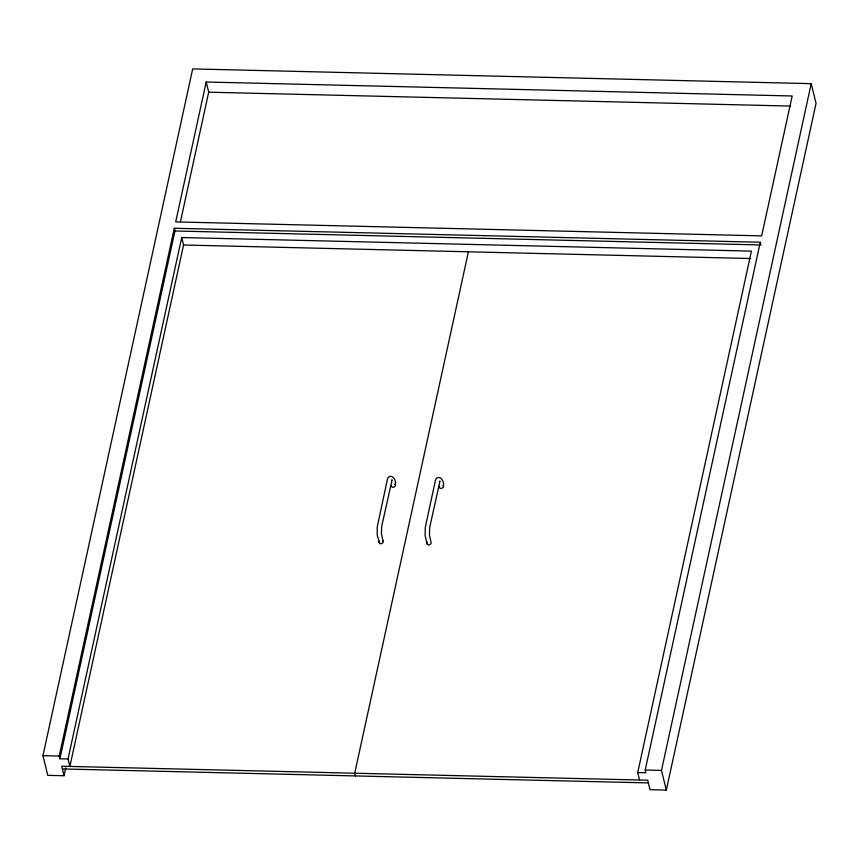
<?xml version="1.0" encoding="UTF-8"?>
<svg xmlns="http://www.w3.org/2000/svg" width="859" height="859" viewBox="0 0 859 859"><rect width="100%" height="100%" fill="white"/><g stroke="black" fill="none" stroke-linecap="round" stroke-linejoin="round"><path stroke-width="1.29" d="M42.95 755.662L192.684 68.913L811.218 83.656L816.05 103.338L666.316 790.087L650.038 789.7L647.707 780.208L61.73 766.228L64.06 775.731L47.782 775.344L42.95 755.662L59.228 756.06L59.894 758.765L68.033 758.959L69.869 766.421L183.558 244.998L181.721 237.535L751.421 251.118L637.732 772.542L639.568 780.015M59.228 756.06L174.302 228.269L760.279 242.238L760.72 244.053M206.192 82.013L175.687 221.912L761.665 235.881L792.17 95.983L206.192 82.013L208.694 92.192L180.465 221.633M59.894 758.765L174.968 230.985L174.302 228.269M64.06 775.731L65.778 767.871M68.033 758.959L181.721 237.535M468.402 251.794L354.713 773.218L355.379 775.935M637.732 772.542L645.871 772.746L645.206 770.029L760.279 242.238M666.316 790.087L661.484 770.416L811.218 83.656M427.46 542.115L427.127 542.523A2.459 1.825 -13.8 0 0 426.934 543.876L427.965 544.799A2.062 1.535 -13.8 0 0 429.597 544.746L430.885 543.758A2.459 1.825 -13.8 0 0 431.078 542.405L429.457 534.932L429.683 527.458L440.001 481.04L439.239 481.598M391.489 480.342L392.101 479.805L381.664 526.417L381.439 533.643L383.135 541.481A2.459 1.825 -13.8 0 1 382.738 542.824L381.321 543.683A2.062 1.535 -13.8 0 1 379.721 543.554L377.219 535.307L377.23 526.964L387.001 481.233C388.096 471.892 396.901 477.443 395.387 484.809A2.459 1.825 -13.8 0 1 395.194 486.151L393.905 487.139A2.062 1.535 -13.8 0 1 392.262 487.193L391.242 486.269A2.459 1.825 -13.8 0 1 391.156 485.829M208.694 92.192L790.645 106.065M174.968 230.985L760.945 244.955M183.439 244.998L750.691 258.527M645.206 770.029L661.484 770.416M62.396 768.945L648.373 782.914M394.807 484.1L395.387 484.809M443.008 485.389L443.448 486.162A2.459 1.825 -13.8 0 1 443.051 487.504L441.633 488.374A2.062 1.535 -13.8 0 1 440.033 488.245L439.185 487.203A2.459 1.825 -13.8 0 1 439.314 486.291M382.684 540.698L383.135 541.481M443.448 486.162C444.919 478.764 436.061 472.815 434.965 482.554L425.366 527.018L425.108 535.264L426.934 543.876M378.873 542.512A2.459 1.825 -13.8 0 1 379.27 541.17"/></g></svg>
